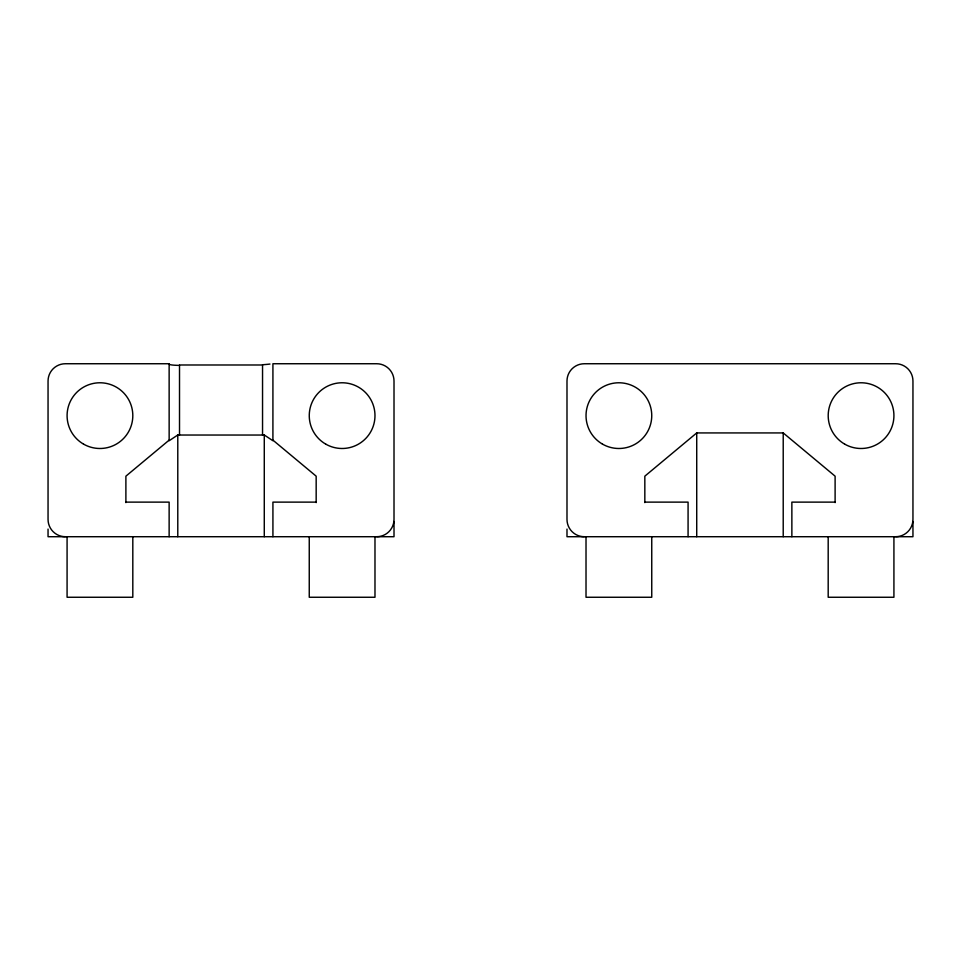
<?xml version="1.0" encoding="UTF-8"?>
<svg xmlns="http://www.w3.org/2000/svg" width="961" height="961" viewBox="0 0 961 961"><rect width="100%" height="100%" fill="white"/><g stroke="black" fill="none" stroke-linecap="round" stroke-linejoin="round"><path stroke-width="1.44" d="M169.136 440.138L125.891 476.175L125.891 502.615M835.109 502.615L835.109 476.175L783.215 432.93L696.725 432.93L644.831 476.175L644.831 502.615M376.712 536.718A17.298 17.298 0 0 0 394.01 519.42L394.01 381.036A17.298 17.298 0 0 0 376.712 363.738L272.924 363.738L272.912 440.739L264.275 434.997A10.175 2.042 0 0 1 262.545 435.045L179.515 435.033A10.175 2.006 0 0 1 177.797 434.985L169.148 440.739L169.136 363.738L65.348 363.738A17.298 17.298 0 0 0 48.05 381.036L48.05 519.42A17.298 17.298 0 0 0 65.348 536.718M125.891 502.122L169.136 502.122L169.136 536.718M316.169 502.122L272.924 502.122L272.924 536.718M644.831 502.122L688.076 502.122L688.076 536.718M835.109 502.122L791.864 502.122L791.864 536.718M272.924 440.138L316.169 476.175L316.169 502.615M912.95 521.463L912.95 536.718L566.99 536.718L566.99 529.079M893.922 536.718L893.922 597.261L828.19 597.261L828.19 536.718M783.215 432.93L783.215 536.718M696.725 432.93L696.725 536.718M651.75 536.718L651.75 597.261L586.018 597.261L586.018 536.718M394.01 521.463L394.01 536.718L48.05 536.718L48.05 529.079M374.982 536.718L374.982 597.261L309.25 597.261L309.25 536.718M264.275 434.997L264.275 536.718M262.545 435.033L262.545 364.988L179.515 364.988L179.515 435.033M177.785 434.997L177.785 536.718M132.81 536.718L132.81 597.261L67.078 597.261L67.078 536.718M179.503 365.372A10.379 1.261 0 0 1 169.172 364.051M269.957 364.063A10.379 0.625 -3.7 0 1 262.533 364.736M584.288 536.718A17.298 17.298 0 0 1 566.99 519.42L566.99 381.036A17.298 17.298 0 0 1 584.288 363.738L895.652 363.738A17.298 17.298 0 0 1 912.95 381.036L912.95 519.42A17.298 17.298 0 0 1 895.652 536.718M325.683 444.09A32.866 32.866 0 0 0 374.982 415.632A32.866 32.866 0 0 0 325.683 387.175A32.866 32.866 0 0 0 325.683 444.09M83.511 444.09A32.866 32.866 0 0 0 132.81 415.632A32.866 32.866 0 0 0 83.511 387.175A32.866 32.866 0 0 0 83.511 444.09M844.623 444.09A32.866 32.866 0 0 0 893.922 415.632A32.866 32.866 0 0 0 844.623 387.175A32.866 32.866 0 0 0 844.623 444.09M602.451 444.09A32.866 32.866 0 0 0 651.75 415.632A32.866 32.866 0 0 0 602.451 387.175A32.866 32.866 0 0 0 602.451 444.09"/></g></svg>
